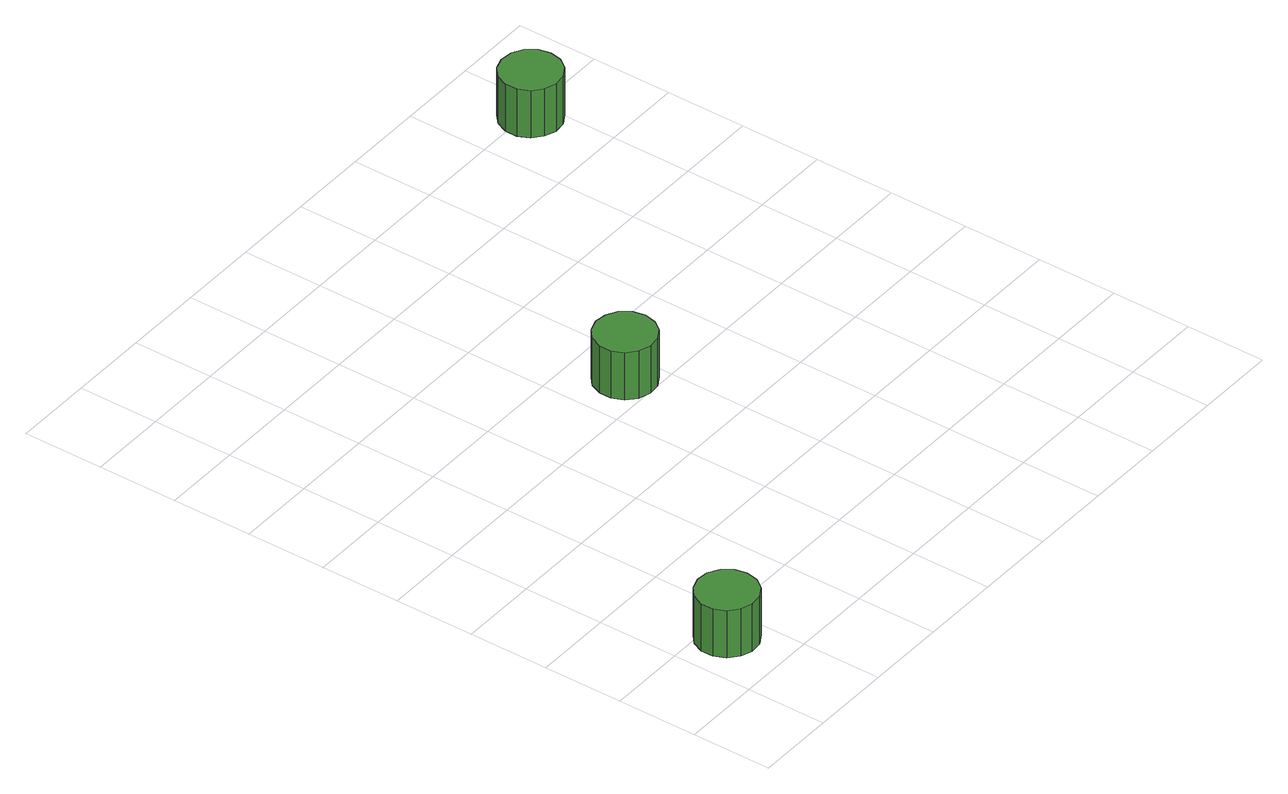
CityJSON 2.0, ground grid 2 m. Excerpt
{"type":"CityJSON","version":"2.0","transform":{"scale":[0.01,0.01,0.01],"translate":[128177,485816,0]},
"CityObjects":{
"tree1":{"type":"SolitaryVegetationObject","attributes":{"function":"something"},"geometry":[{"type":"MultiSurface","lod":"1","boundaries":[[[0,1,2,3,4,5,6,7,8,9,10,11,12,13,14]],[[15,16,17,18,19,20,21,22,23,24,25,26,27,28,29]],[[0,29,28,1]],[[1,28,27,2]],[[2,27,26,3]],[[3,26,25,4]],[[4,25,24,5]],[[5,24,23,6]],[[6,23,22,7]],[[7,22,21,8]],[[8,21,20,9]],[[9,20,19,10]],[[10,19,18,11]],[[11,18,17,12]],[[12,17,16,13]],[[13,16,15,14]],[[14,15,29,0]]]}]},
"tree2":{"type":"SolitaryVegetationObject","attributes":{"function":"something"},"geometry":[{"type":"MultiSurface","lod":"1","boundaries":[[[30,31,32,33,34,35,36,37,38,39,40,41,42,43,44]],[[45,46,47,48,49,50,51,52,53,54,55,56,57,58,59]],[[30,59,58,31]],[[31,58,57,32]],[[32,57,56,33]],[[33,56,55,34]],[[34,55,54,35]],[[35,54,53,36]],[[36,53,52,37]],[[37,52,51,38]],[[38,51,50,39]],[[39,50,49,40]],[[40,49,48,41]],[[41,48,47,42]],[[42,47,46,43]],[[43,46,45,44]],[[44,45,59,30]]]}]},
"tree3":{"type":"SolitaryVegetationObject","attributes":{"function":"something"},"geometry":[{"type":"MultiSurface","lod":"1","boundaries":[[[60,61,62,63,64,65,66,67,68,69,70,71,72,73,74]],[[75,76,77,78,79,80,81,82,83,84,85,86,87,88,89]],[[60,89,88,61]],[[61,88,87,62]],[[62,87,86,63]],[[63,86,85,64]],[[64,85,84,65]],[[65,84,83,66]],[[66,83,82,67]],[[67,82,81,68]],[[68,81,80,69]],[[69,80,79,70]],[[70,79,78,71]],[[71,78,77,72]],[[72,77,76,73]],[[73,76,75,74]],[[74,75,89,60]]]}]}
},
"vertices":[
[194,148,177],[188,178,177],[170,203,177],[143,219,177],[112,222,177],[83,212,177],[60,192,177],[47,163,177],[47,133,177],[60,104,177],[83,84,177],[112,74,177],[143,77,177],[170,93,177],[188,118,177],[188,118,48],[170,93,48],[143,77,48],[112,74,48],[83,84,48],[60,104,48],[47,133,48],[47,163,48],[60,192,48],[83,212,48],[112,222,48],[143,219,48],[170,203,48],[188,178,48],[194,148,48],
[797,868,179],[791,898,179],[773,923,179],[746,938,179],[716,942,179],[686,932,179],[663,912,179],[651,883,179],[651,853,179],[663,824,179],[686,804,179],[716,794,179],[746,797,179],[773,813,179],[791,838,179],[791,838,50],[773,813,50],[746,797,50],[716,794,50],[686,804,50],[663,824,50],[651,853,50],[651,883,50],[663,912,50],[686,932,50],[716,942,50],[746,938,50],[773,923,50],[791,898,50],[797,868,50],
[1428,1588,175],[1422,1618,175],[1404,1643,175],[1377,1658,175],[1346,1661,175],[1317,1652,175],[1294,1631,175],[1281,1603,175],[1281,1572,175],[1294,1544,175],[1317,1524,175],[1346,1514,175],[1377,1517,175],[1404,1533,175],[1422,1558,175],[1422,1558,46],[1404,1533,46],[1377,1517,46],[1346,1514,46],[1317,1524,46],[1294,1544,46],[1281,1572,46],[1281,1603,46],[1294,1631,46],[1317,1652,46],[1346,1661,46],[1377,1658,46],[1404,1643,46],[1422,1618,46],[1428,1588,46]
]}
